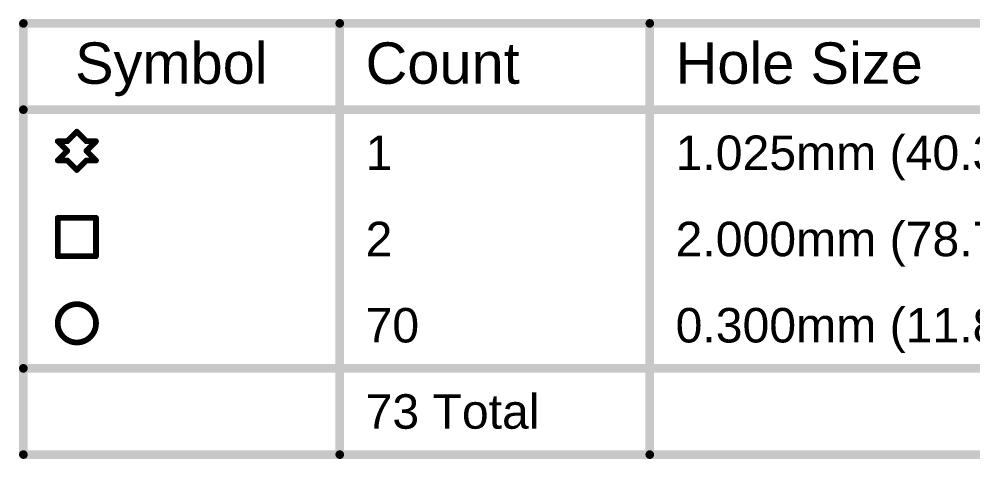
# Model space of a CAD drawing. Header units: inches. Extents: x 0 to 323, y -26 to 38.
# Drawn here: x -0.13 to 42.06, y 18.85 to 38.28 of the extents above; entities that cross this region are included whole.
import ezdxf

# ---------------------------------------------------------------- set-up
doc = ezdxf.new("R2010")
doc.units = ezdxf.units.IN
doc.layers.add('Drill Drawing', color=1, linetype='Continuous')
doc.styles.add('Arial', font='', dxfattribs={"height": 0.2})
doc.styles.get('Arial').set_extended_font_data('Arial')

msp = doc.modelspace()

# ---------------------------------------------------------------- linework, layer by layer
at = {"layer": 'Drill Drawing'}
for points, const_width in [([(0.064, 38.087), (323.264, 38.087)], 0.381), ([(0.064, 19.037), (0.064, 38.087)], 0.381), ([(14.056, 19.037), (14.056, 38.087)], 0.381), ([(27.768, 19.037), (27.768, 38.087)], 0.381), ([(0.064, 34.277), (323.264, 34.277)], 0.381), ([(2.006, 32.88), (2.429, 33.304)], 0.254), ([(2.429, 33.304), (2.852, 32.88)], 0.254), ([(1.582, 32.88), (2.006, 32.457)], 0.254), ([(1.582, 32.88), (2.006, 32.88)], 0.254), ([(2.852, 32.88), (3.276, 32.88)], 0.254), ([(2.852, 32.457), (3.276, 32.88)], 0.254), ([(1.582, 32.034), (2.006, 32.457)], 0.254), ([(2.852, 32.457), (3.276, 32.034)], 0.254), ([(1.582, 32.034), (2.006, 32.034)], 0.254), ([(2.006, 32.034), (2.429, 31.61)], 0.254), ([(2.429, 31.61), (2.852, 32.034)], 0.254), ([(2.852, 32.034), (3.276, 32.034)], 0.254), ([(1.582, 29.494), (3.276, 29.494)], 0.254), ([(1.582, 27.8), (1.582, 29.494)], 0.254), ([(3.276, 27.8), (3.276, 29.494)], 0.254), ([(1.582, 27.8), (3.276, 27.8)], 0.254), ([(0.064, 22.847), (323.264, 22.847)], 0.381), ([(0.064, 19.037), (323.264, 19.037)], 0.381)]:
    msp.add_lwpolyline(points, dxfattribs=dict(at, const_width=const_width))
for points, const_width in [([(-0.032, 38.087, 1), (0.159, 38.087, 1)], 0.191), ([(-0.032, 38.087, 1), (0.159, 38.087, 1)], 0.191), ([(13.96, 38.087, 1), (14.151, 38.087, 1)], 0.191), ([(27.673, 38.087, 1), (27.863, 38.087, 1)], 0.191), ([(-0.032, 34.277, 1), (0.159, 34.277, 1)], 0.191), ([(2.365, 33.304, 1), (2.492, 33.304, 1)], 0.127), ([(2.365, 33.304, 1), (2.492, 33.304, 1)], 0.127), ([(1.519, 32.88, 1), (1.646, 32.88, 1)], 0.127), ([(1.519, 32.88, 1), (1.646, 32.88, 1)], 0.127), ([(1.942, 32.88, 1), (2.069, 32.88, 1)], 0.127), ([(1.942, 32.88, 1), (2.069, 32.88, 1)], 0.127), ([(2.789, 32.88, 1), (2.916, 32.88, 1)], 0.127), ([(2.789, 32.88, 1), (2.916, 32.88, 1)], 0.127), ([(3.212, 32.88, 1), (3.339, 32.88, 1)], 0.127), ([(3.212, 32.88, 1), (3.339, 32.88, 1)], 0.127), ([(1.942, 32.457, 1), (2.069, 32.457, 1)], 0.127), ([(1.942, 32.457, 1), (2.069, 32.457, 1)], 0.127), ([(2.789, 32.457, 1), (2.916, 32.457, 1)], 0.127), ([(2.789, 32.457, 1), (2.916, 32.457, 1)], 0.127), ([(1.519, 32.034, 1), (1.646, 32.034, 1)], 0.127), ([(1.519, 32.034, 1), (1.646, 32.034, 1)], 0.127), ([(1.942, 32.034, 1), (2.069, 32.034, 1)], 0.127), ([(1.942, 32.034, 1), (2.069, 32.034, 1)], 0.127), ([(2.789, 32.034, 1), (2.916, 32.034, 1)], 0.127), ([(2.789, 32.034, 1), (2.916, 32.034, 1)], 0.127), ([(3.212, 32.034, 1), (3.339, 32.034, 1)], 0.127), ([(3.212, 32.034, 1), (3.339, 32.034, 1)], 0.127), ([(2.365, 31.61, 1), (2.492, 31.61, 1)], 0.127), ([(2.365, 31.61, 1), (2.492, 31.61, 1)], 0.127), ([(1.519, 29.494, 1), (1.646, 29.494, 1)], 0.127), ([(1.519, 29.494, 1), (1.646, 29.494, 1)], 0.127), ([(3.212, 29.494, 1), (3.339, 29.494, 1)], 0.127), ([(3.212, 29.494, 1), (3.339, 29.494, 1)], 0.127), ([(1.519, 27.8, 1), (1.646, 27.8, 1)], 0.127), ([(1.519, 27.8, 1), (1.646, 27.8, 1)], 0.127), ([(3.212, 27.8, 1), (3.339, 27.8, 1)], 0.127), ([(3.212, 27.8, 1), (3.339, 27.8, 1)], 0.127), ([(3.276, 24.837, 1), (1.582, 24.837, 1)], 0.254), ([(1.519, 24.837, 1), (1.646, 24.837, 1)], 0.127), ([(3.212, 24.837, 1), (3.339, 24.837, 1)], 0.127), ([(-0.032, 22.847, 1), (0.159, 22.847, 1)], 0.191), ([(-0.032, 19.037, 1), (0.159, 19.037, 1)], 0.191), ([(-0.032, 19.037, 1), (0.159, 19.037, 1)], 0.191), ([(13.96, 19.037, 1), (14.151, 19.037, 1)], 0.191), ([(27.673, 19.037, 1), (27.863, 19.037, 1)], 0.191)]:
    msp.add_lwpolyline(points, format="xyb", close=True, dxfattribs=dict(at, const_width=const_width))

# ---------------------------------------------------------------- texts
at = {"layer": 'Drill Drawing', "style": 'Arial'}
for s, height, p in [('Symbol', 1.8288, (2.349, 35.42)), ('Count', 1.8288, (15.199, 35.42)), ('Hole Size', 1.8288, (28.911, 35.42)), ('1', 1.524, (15.199, 31.61)), ('1.025mm (40.35mil)', 1.524, (28.911, 31.61)), ('2', 1.524, (15.199, 27.8)), ('2.000mm (78.74mil)', 1.524, (28.911, 27.8)), ('70', 1.524, (15.199, 23.99)), ('0.300mm (11.81mil)', 1.524, (28.911, 23.99)), ('73 Total', 1.524, (15.199, 20.18))]:
    msp.add_text(s, height=height, dxfattribs=at).set_placement(p)

doc.saveas('drawing.dxf')
